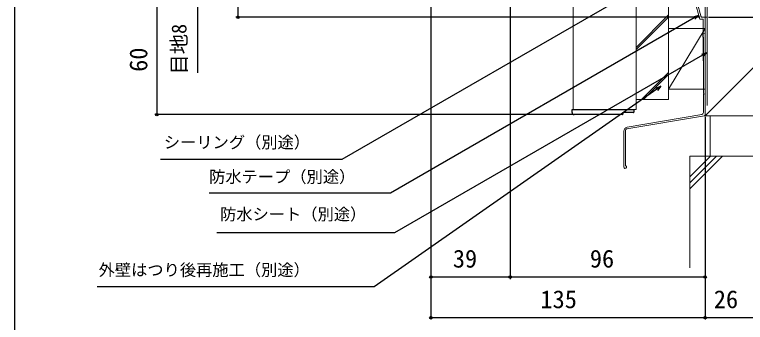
# Model space of a CAD drawing. Units: millimetres, scale not verified. Extents: x -525 to 525, y -783 to 779.
# Drawn here: x -525 to -165.1, y -289.8 to -138.1 of the extents above; entities that cross this region are included whole.
import ezdxf
from ezdxf.enums import TextEntityAlignment as Align

# ---------------------------------------------------------------- set-up
doc = ezdxf.new("R2010")
doc.units = ezdxf.units.MM
doc.header["$LTSCALE"] = 4
for name, color, linetype, lineweight in [('0-2_YKK_11', 7, 'Continuous', 18), ('0-4_YKK_12', 2, 'Continuous', 18), ('0-9_YSS_K', 3, 'Continuous', 18)]:
    doc.layers.add(name, color=color, linetype=linetype, lineweight=lineweight)
for name, color, linetype in [('0-5_YKK_13', 4, 'Continuous'), ('0-7_YKK_D', 6, 'Continuous'), ('0-8_YKK_ZWAK', 7, 'Continuous')]:
    doc.layers.add(name, color=color, linetype=linetype)
doc.styles.add('ＭＳ ゴシック', font='')
doc.styles.get('ＭＳ ゴシック').set_extended_font_data('MS Gothic')

msp = doc.modelspace()

# ---------------------------------------------------------------- linework, layer by layer
at = {"layer": '0-2_YKK_11', "color": 4}
msp.add_lwpolyline([(-188.997, -131.45), (-186.854, -139.45), (-183.997, -139.45), (-183.997, -135.45)], dxfattribs=at)
at = {"layer": '0-4_YKK_12'}
for p, q in [((-249.997, -116.45), (-249.997, -184.95)), ((-218.997, -116.45), (-218.997, -184.95)), ((-249.997, -184.95), (-218.997, -184.95))]:
    msp.add_line(p, q, dxfattribs=at)
msp.add_lwpolyline([(-184.997, -139.45), (-186.997, -139.45), (-186.997, -138.914)], dxfattribs=at)
at = {"layer": '0-5_YKK_13'}
for p, q in [((-225.513, -186.747), (-225.517, -187.153)), ((-221.008, -186.45), (-225.213, -186.45)), ((-220.308, -186.45), (-221.008, -186.45)), ((-225.817, -187.45), (-249.484, -187.45))]:
    msp.add_line(p, q, dxfattribs=at)
msp.add_lwpolyline([(-250.484, -186.459), (-250.497, -184.95), (-249.498, -184.95), (-220.997, -184.95), (-219.997, -184.95), (-220.008, -186.153)], dxfattribs=at)
for centre, radius, start, end in [((-249.484, -186.45), 1, 180.5, 270), ((-225.213, -186.75), 0.3, 150.67131, 179.5), ((-225.213, -186.75), 0.3, 90, 150.67131), ((-220.308, -186.15), 0.3, 270, 359.5), ((-225.817, -187.15), 0.3, 270, 359.5)]:
    msp.add_arc(centre, radius, start, end, dxfattribs=at)
at = {"layer": '0-7_YKK_D'}
for p, q in [((-280.997, -116.45), (-280.997, -268.45)), ((-280.997, -116.45), (-280.997, -268.45)), ((-415, -119.45), (-415, -139.45)), ((-319.997, -120.15), (-319.997, -288.45)), ((-455, -127.45), (-455, -187.45)), ((-187.624, -139.45), (-416, -139.45)), ((-183.297, -139.45), (98.003, -139.45)), ((-246.667, -187.45), (-456, -187.45)), ((-319.997, -188.45), (-319.997, -268.45)), ((-184.997, -188.45), (-184.997, -268.45)), ((-184.997, -188.45), (-184.997, -288.45)), ((-184.997, -188.45), (-184.997, -288.45)), ((-319.997, -267.45), (-280.997, -267.45)), ((-280.997, -267.45), (-184.997, -267.45)), ((-319.997, -287.45), (-184.997, -287.45)), ((-184.997, -287.45), (-158.997, -287.45))]:
    msp.add_line(p, q, dxfattribs=at)
for points in [[(-435, -119.45), (-435, -127.45), (-435, -166.841)], [(-214.154, -122.99), (-216.362, -124.265), (-363.936, -209.467), (-453.175, -209.467)], [(-188.145, -138.494), (-190.354, -139.769), (-339.882, -226.099), (-429.12, -226.099)], [(-190.695, -139.177), (-188.145, -138.494), (-190.012, -140.361)], [(-183.997, -156.883), (-186.206, -158.158), (-337.906, -245.742), (-425.415, -245.742)], [(-186.547, -157.567), (-183.997, -156.883), (-185.864, -158.75)], [(-206.726, -173.46), (-208.815, -174.923), (-347.883, -272.3), (-484.32, -272.3)], [(-209.207, -174.363), (-206.726, -173.46), (-208.423, -175.483)]]:
    msp.add_lwpolyline(points, dxfattribs=at)
for centre in [(-415, -139.45), (-455, -187.45), (-319.997, -267.45), (-280.997, -267.45), (-280.997, -267.45), (-184.997, -267.45), (-319.997, -287.45), (-184.997, -287.45), (-184.997, -287.45)]:
    msp.add_circle(centre, 0.637, dxfattribs=at)
at = {"layer": '0-8_YKK_ZWAK'}
msp.add_line((-525, 747.2), (-525, -782.8), dxfattribs=at)
at = {"layer": '0-9_YSS_K'}
for p, q in [((-79.997, -82.95), (-184.997, -187.95)), ((-218.997, -127.45), (-218.997, -179.95)), ((-202.997, -127.45), (-202.997, -179.95)), ((-218.997, -154.323), (-202.997, -138.323)), ((-218.997, -155.323), (-202.997, -139.323)), ((-184.997, -144.95), (-202.997, -174.95)), ((-186.097, -148.933), (-186.097, -147.783)), ((-185.797, -156.833), (-185.797, -149.452)), ((-184.997, -147.783), (-184.997, -187.654)), ((-185.797, -176.833), (-185.797, -157.633)), ((-216.34, -179.95), (-202.997, -166.607)), ((-215.34, -179.95), (-202.997, -167.607)), ((-185.797, -186.389), (-185.797, -177.633)), ((-202.997, -179.95), (-218.997, -179.95)), ((-185.247, -187.95), (-223.533, -194.506)), ((-223.335, -193.66), (-186.629, -187.375)), ((-224.997, -213.295), (-224.997, -195.632)), ((-224.197, -195.294), (-224.197, -212.458)), ((-192.497, -207.95), (-72.497, -207.95)), ((-192.497, -207.95), (-192.497, -262.95)), ((-192.497, -218.053), (-182.395, -207.95)), ((-192.497, -221.053), (-179.395, -207.95)), ((-192.497, -224.053), (-176.395, -207.95))]:
    msp.add_line(p, q, dxfattribs=at)
at = {"layer": '0-9_YSS_K', "color": 80}
msp.add_line((-189.997, -131.582), (-187.621, -140.45), dxfattribs=at)
at = {"layer": '0-9_YSS_K'}
for points in [[(-184.997, -187.95), (-79.997, -187.95), (-79.997, -82.95), (-184.997, -82.95)], [(-202.997, -174.95), (-184.997, -174.95), (-184.997, -144.95), (-202.997, -144.95)], [(-182.497, -207.95), (-82.497, -207.95), (-82.497, -187.95), (-182.497, -187.95)]]:
    msp.add_lwpolyline(points, close=True, dxfattribs=at)
at = {"layer": '0-9_YSS_K', "color": 80}
for points in [[(-183.997, -182.95), (-183.997, -83.95), (-143.997, -83.95)], [(-187.621, -140.45), (-185.997, -140.45), (-185.997, -160.95)]]:
    msp.add_lwpolyline(points, dxfattribs=at)
at = {"layer": '0-9_YSS_K'}
for centre, radius, start, end in [((-185.547, -147.783), 0.55, 0, 180), ((-185.797, -148.933), 0.3, 180, 240), ((-186.097, -149.452), 0.3, 0, 60), ((-185.497, -156.833), 0.3, 180, 233.1301), ((-185.497, -157.633), 0.3, 126.8699, 180), ((-185.797, -157.233), 0.2, 306.8699, 53.1301), ((-185.497, -176.833), 0.3, 180, 233.1301), ((-185.497, -177.633), 0.3, 126.8699, 180), ((-185.797, -177.233), 0.2, 306.8699, 53.1301), ((-186.797, -186.389), 1, 279.71669, 0), ((-185.297, -187.654), 0.3, 279.71669, 360), ((-222.997, -195.632), 2, 99.71669, 180), ((-223.397, -195.294), 0.8, 99.71669, 180), ((-224.347, -213.295), 0.65, 180, 61.72629), ((-223.897, -212.458), 0.3, 180, 241.72629)]:
    msp.add_arc(centre, radius, start, end, dxfattribs=at)

# ---------------------------------------------------------------- texts
at = {"layer": '0-7_YKK_D', "style": 'ＭＳ ゴシック'}
for s, height, p in [('目地8', 7.331, (-438.193, -167.682)), ('60', 8.798, (-457, -166.348))]:
    msp.add_text(s, height=height, rotation=90, dxfattribs=at).set_placement(p, align=Align.BOTTOM_LEFT)
for s, height, p in [('シーリング（別途）', 5.865, (-451.517, -205.759)), ('防水テープ（別途）', 5.865, (-429.236, -222.754)), ('防水シート（別途）', 5.865, (-423.822, -241.205)), ('39', 8.798, (-309.191, -265.45)), ('96', 8.798, (-241.725, -265.45)), ('外壁はつり後再施工（別途）', 5.865, (-483.637, -268.638)), ('135', 8.798, (-266.066, -285.45)), ('26', 8.798, (-180.691, -285.45))]:
    msp.add_text(s, height=height, dxfattribs=at).set_placement(p, align=Align.BOTTOM_LEFT)

doc.saveas('drawing.dxf')
